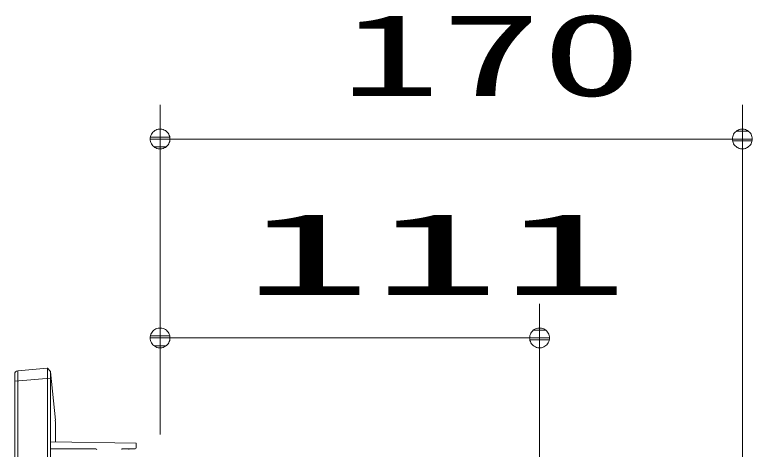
# Model space of a CAD drawing. Units: millimetres on the paper. Extents: x -305 to 305, y -152 to 152.
# Drawn here: x 59.79 to 81.36, y 58.29 to 70.99 of the extents above; entities that cross this region are included whole.
import ezdxf
from ezdxf.enums import TextEntityAlignment as Align

# ---------------------------------------------------------------- set-up
doc = ezdxf.new("R2010")
doc.units = ezdxf.units.MM
doc.layers.add('0-2_0', color=7, linetype='Continuous', lineweight=9)
doc.layers.add('0-3_S3', color=7, linetype='Continuous', lineweight=9)
doc.styles.add('ＭＳ ゴシック', font='')
doc.styles.get('ＭＳ ゴシック').set_extended_font_data('MS Gothic')

# ---------------------------------------------------------------- blocks, each defined once
blk = doc.blocks.new('_DOTSMALL')
at = {"layer": '0-2_0'}
for p, q in [((0.0746, 0.1), (-0.0746, 0.1)), ((0.1223, -0.0248), (-0.1223, -0.0248))]:
    blk.add_line(p, q, dxfattribs=at)
for points in [[(0.125, 0), (0.124, 0.0157), (0.1211, 0.0311), (0.1162, 0.046), (0.1095, 0.0602), (0.1011, 0.0735), (0.0911, 0.0856), (0.0797, 0.0963), (0.067, 0.1055), (0.0532, 0.1131), (0.0386, 0.1189), (0.0234, 0.1228), (0.0078, 0.1248), (-0.0078, 0.1248), (-0.0234, 0.1228), (-0.0386, 0.1189), (-0.0532, 0.1131), (-0.067, 0.1055), (-0.0797, 0.0963), (-0.0911, 0.0856), (-0.1011, 0.0735), (-0.1095, 0.0602), (-0.1162, 0.046), (-0.1211, 0.0311), (-0.124, 0.0157), (-0.125, 0), (0, 0)], [(-0.125, 0), (-0.124, -0.0157), (-0.1211, -0.0311), (-0.1162, -0.046), (-0.1095, -0.0602), (-0.1011, -0.0735), (-0.0911, -0.0856), (-0.0797, -0.0963), (-0.067, -0.1055), (-0.0532, -0.1131), (-0.0386, -0.1189), (-0.0234, -0.1228), (-0.0078, -0.1248), (0.0078, -0.1248), (0.0234, -0.1228), (0.0386, -0.1189), (0.0532, -0.1131), (0.067, -0.1055), (0.0797, -0.0963), (0.0911, -0.0856), (0.1011, -0.0735), (0.1095, -0.0602), (0.1162, -0.046), (0.1211, -0.0311), (0.124, -0.0157), (0.125, 0), (0, 0)]]:
    blk.add_lwpolyline(points, close=True, dxfattribs=at)

msp = doc.modelspace()

# ---------------------------------------------------------------- linework, layer by layer
at = {"layer": '0-3_S3'}
for p, q in [((64.042, 58.717), (64.042, 68.36)), ((81.072, 55.418), (81.072, 68.36)), ((64.042, 67.36), (81.072, 67.36)), ((75.142, 50.796), (75.142, 62.542)), ((64.042, 61.542), (75.142, 61.542)), ((60.742, 60.656), (59.884, 60.581)), ((60.747, 60.656), (60.747, 21.785)), ((59.792, 60.481), (59.792, 21.96)), ((59.884, 21.861), (59.884, 60.581)), ((60.842, 21.884), (60.842, 60.557)), ((60.842, 60.556), (60.98, 59.14)), ((59.792, 60.274), (60.842, 60.366)), ((60.987, 58.863), (60.987, 58.505)), ((60.842, 58.507), (63.342, 58.463)), ((63.342, 58.326), (63.342, 58.463)), ((60.842, 58.296), (62.163, 58.296)), ((62.931, 58.296), (63.312, 58.296))]:
    msp.add_line(p, q, dxfattribs=at)
msp.add_lwpolyline([(60.842, 60.557), (60.747, 60.656), (60.742, 60.656)], dxfattribs=at)
for centre, radius, start, end in [((59.892, 60.481), 0.1, 95, 180), ((58.988, 58.947), 2, 357.6132, 5.5453), ((62.163, 58.266), 0.03, 2, 90), ((62.94, 58.247), 0.05, 100.5049, 126.0573), ((63.151, 58.247), 0.05, 101.4893, 126.0573), ((63.312, 58.326), 0.03, 270, 360)]:
    msp.add_arc(centre, radius, start, end, dxfattribs=at)

# ---------------------------------------------------------------- block references
at = {"layer": '0-3_S3', "xscale": 2.32, "yscale": 2.32, "rotation": 180}
for p in [(64.042, 67.36), (64.042, 61.542)]:
    msp.add_blockref('_DOTSMALL', p, dxfattribs=at)
at = {"layer": '0-3_S3', "xscale": 2.32, "yscale": 2.32}
for p in [(81.072, 67.36), (75.142, 61.542)]:
    msp.add_blockref('_DOTSMALL', p, dxfattribs=at)

# ---------------------------------------------------------------- texts
at = {"layer": '0-3_S3', "style": 'ＭＳ ゴシック'}
for s, width, p in [('170', 1.8, (69.305, 67.897)), ('111', 2.3, (66.465, 62.08))]:
    msp.add_text(s, height=2.405, dxfattribs=dict(at, width=width)).set_placement(p, align=Align.BOTTOM_LEFT)

doc.saveas('drawing.dxf')
